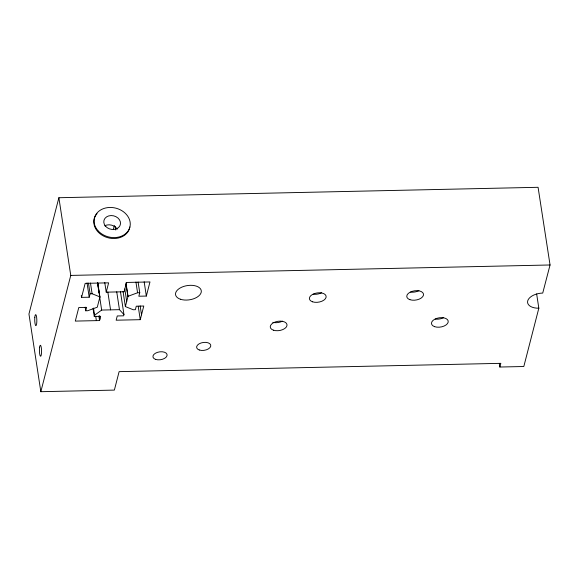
<?xml version="1.0" encoding="UTF-8"?>
<svg xmlns="http://www.w3.org/2000/svg" width="579" height="579" viewBox="0 0 579 579"><rect width="100%" height="100%" fill="white"/><g stroke="black" fill="none" stroke-linecap="round" stroke-linejoin="round"><path stroke-width="0.87" d="M538.832 308.202A13.339 7.382 -8.7 0 1 527.693 300.921A13.339 7.382 -8.7 0 1 542.733 293.068L550.05 264.979L538.079 187.299L58.877 197.728L28.95 314.021L40.834 391.701L114.367 390.101L119.115 371.646L500.821 363.337L499.865 367.028L523.814 366.507L538.832 308.202L536.646 293.915M40.834 391.701L70.761 275.416L58.877 197.728M88.457 283.088L90.1 293.799L89.217 297.215L81.559 297.382L85.164 283.355L108.628 282.841L106.232 292.163L124.109 291.773L126.512 282.458L149.975 281.944L146.342 296.064L138.837 296.224L139.742 292.721L138.099 282.002M97.742 282.624L99.928 296.911L97.286 307.196L87.74 310.735L85.728 310.778L86.611 307.362L78.787 307.529L75.299 321.092L99.559 320.563L100.652 316.322L94.268 316.46L93.038 308.426M113.491 228.9L114.374 225.477M94.268 316.46L94.587 315.208L93.494 308.064M120.41 291.353L123.957 314.571L123.638 315.823L117.255 315.96L116.162 320.201L140.263 319.68L143.78 306.023L136.275 306.19L135.37 309.693L133.206 309.743L125.382 306.581L128.024 296.303L125.976 282.907M94.587 315.208L101.672 310.062L119.462 309.671L123.957 314.571M128.024 296.303L137.57 292.764L139.742 292.721M70.761 275.416L550.05 264.979M90.1 293.799L92.104 293.756L99.928 296.911M499.322 363.46L499.865 367.028M144.157 281.778L146.342 296.064M140.147 305.893L141.515 314.824M135.935 282.053L137.57 292.764M138.215 306.284L140.263 319.68M126.012 284.18L127.93 296.687M115.228 226.44L115.771 230.008M124.789 288.943L126.7 301.442M123.059 291.403L125.382 306.581M116.726 291.816L119.462 309.671M107.832 292.011L110.567 309.866M104.748 282.48L106.232 292.163M97.648 283.008L99.834 297.295M97.576 283.276L99.074 293.097M99.349 294.885L101.672 310.062M99.342 315.7L99.892 319.275M98.879 316.098L99.559 320.563M95.687 316.17L96.367 320.636M90.469 283.044L92.104 293.756M87.031 282.928L89.217 297.215M85.185 307.203L85.728 310.778M81.284 295.594L81.559 297.382M321.54 292.786A8.461 4.683 -8.7 0 1 313.203 294.204M282.4 321.164A8.461 4.683 -8.7 0 1 272.774 322.322M418.906 290.665A8.461 4.683 -8.7 0 1 410.569 292.084M443.623 317.654A8.461 4.683 -8.7 0 1 435.285 319.072M129.862 226.975A18.304 14.837 14.4 0 1 105.371 236.883A18.304 14.837 14.4 0 1 97.033 213.658M104.712 225.817A8.461 6.854 14.4 0 1 117.219 229.204M409.925 299.683A8.461 4.683 -8.7 0 0 423.444 295.261A8.461 4.683 -8.7 0 0 412.06 291.375A8.461 4.683 -8.7 0 0 409.925 299.683M312.551 301.804A8.461 4.683 -8.7 0 0 326.071 297.374A8.461 4.683 -8.7 0 0 314.687 293.495A8.461 4.683 -8.7 0 0 312.551 301.804M273.418 330.182A8.461 4.683 -8.7 0 0 286.938 325.753A8.461 4.683 -8.7 0 0 275.553 321.866A8.461 4.683 -8.7 0 0 273.418 330.182M199.285 349.991A7.158 3.959 -8.7 0 0 210.727 346.249A7.158 3.959 -8.7 0 0 201.094 342.963A7.158 3.959 -8.7 0 0 199.285 349.991M155.599 359.385A7.158 3.959 -8.7 0 0 167.042 355.644A7.158 3.959 -8.7 0 0 157.408 352.358A7.158 3.959 -8.7 0 0 155.599 359.385M39.618 347.183A5.508 1.057 88.8 0 0 40.407 356.201A5.508 1.057 88.8 0 0 41.456 348.999A5.508 1.057 88.8 0 0 39.618 347.183M34.82 317.263A5.515 1.057 88.8 0 0 35.876 325.608A5.515 1.057 88.8 0 0 36.651 317.43A5.515 1.057 88.8 0 0 34.82 317.263M434.634 326.672A8.461 4.683 -8.7 0 0 448.153 322.242A8.461 4.683 -8.7 0 0 436.776 318.363A8.461 4.683 -8.7 0 0 434.634 326.672M180.387 299.227A13.013 7.201 -8.7 0 0 201.188 292.417A13.013 7.201 -8.7 0 0 183.681 286.439A13.013 7.201 -8.7 0 0 180.387 299.227M105.501 226.172A8.461 6.854 14.4 0 0 119.875 225.853A8.461 6.854 14.4 0 0 111.088 215.562A8.461 6.854 14.4 0 0 105.501 226.172M97.757 230.406A18.304 14.837 14.4 0 0 128.864 229.725A18.304 14.837 14.4 0 0 109.851 207.456A18.304 14.837 14.4 0 0 97.757 230.406"/></g></svg>
